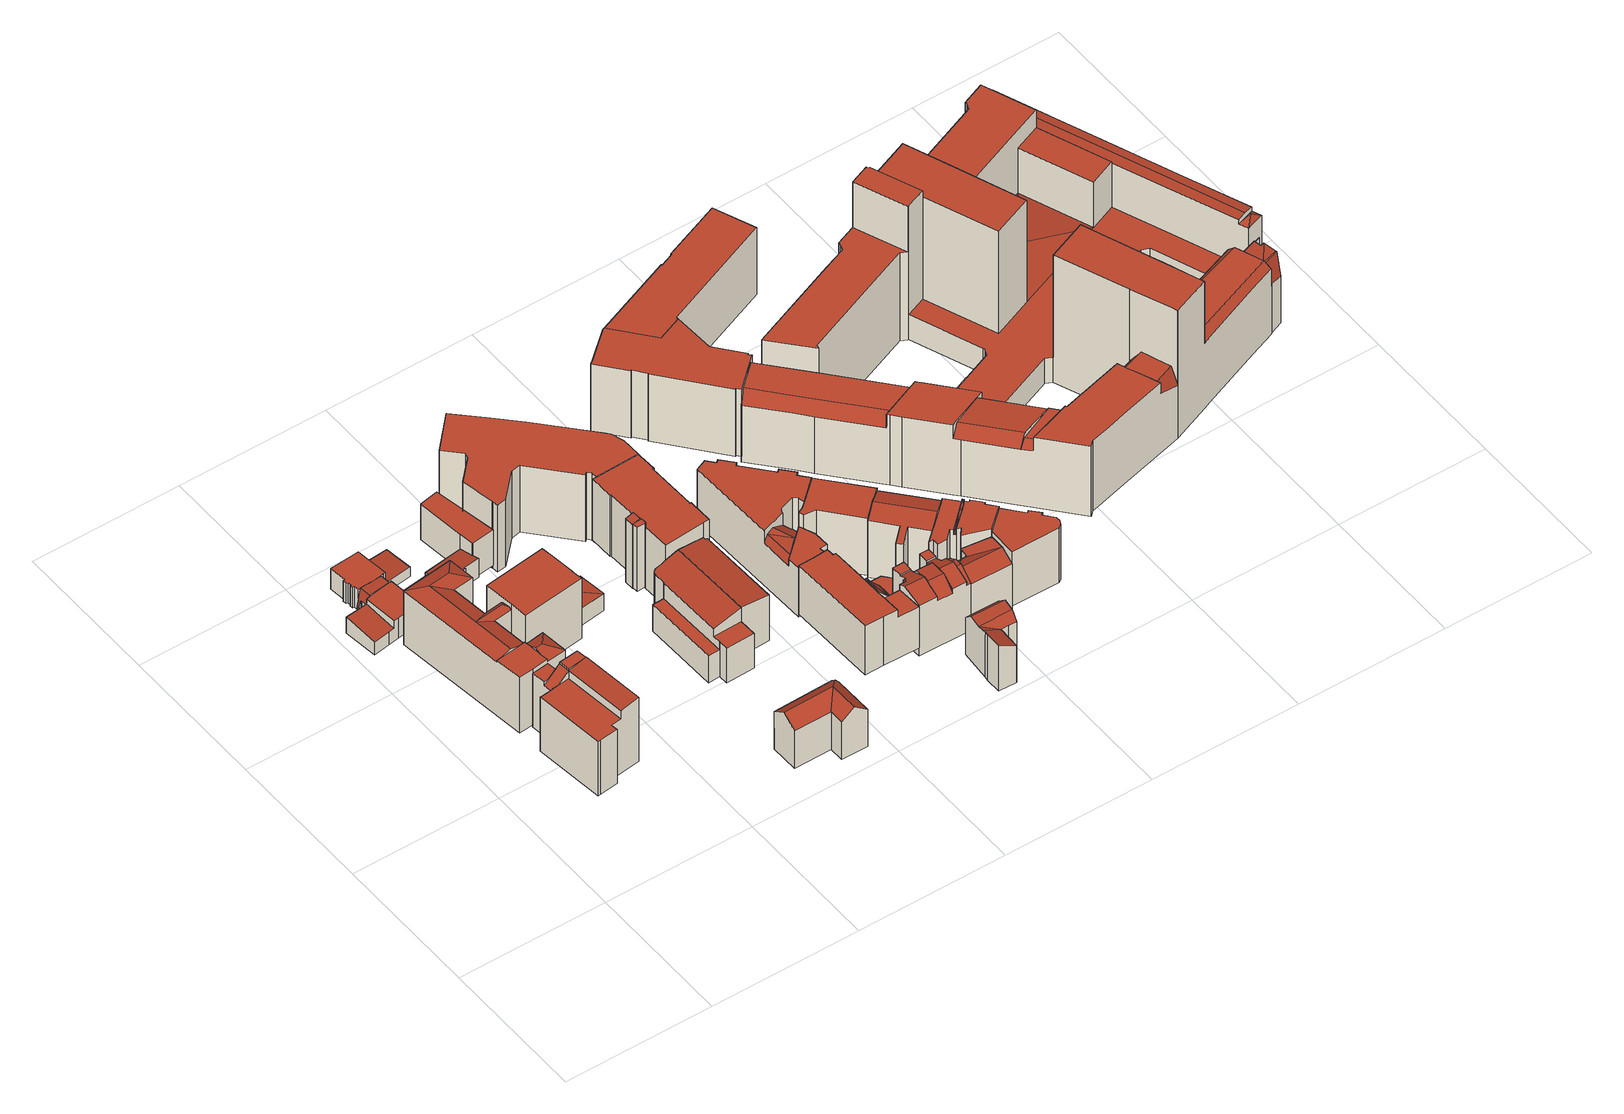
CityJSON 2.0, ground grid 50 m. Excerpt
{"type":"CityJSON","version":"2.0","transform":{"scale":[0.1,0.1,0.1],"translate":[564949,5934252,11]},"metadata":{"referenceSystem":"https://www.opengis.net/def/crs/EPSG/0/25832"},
"CityObjects":{
"building1":{"type":"Building","attributes":{"Gemeindeschluessel":"02000000","Geometrietyp2DReferenz":"3000","function":"31001_3020","roofType":"1000","measuredHeight":25.14,"storeysAboveGround":5},"geometry":[{"type":"MultiSurface","lod":"2","boundaries":[[[0,1,2,3,4]],[[5,6,7,8,9,10,1,11]],[[12,13,14,15,16]],[[17,18,19,13,20]],[[21,22,23,24]],[[25,26,27,28]],[[28,27,22,21]],[[29,4,3,30]],[[1,0,11]],[[1,10,2]],[[31,7,6]],[[5,32,6]],[[33,34,35,36]],[[13,12,20]],[[13,19,14]],[[33,36,25,28,21,24,37,29,30,38,39,40]],[[29,37,41,32,5,11,0,4]],[[42,17,20,12,16,8,7,31]],[[40,39,15,14,19,18]],[[33,40,18,17,42,34]],[[39,38,9,8,16,15]],[[38,30,3,2,10,9]],[[26,25,36,35]],[[41,37,24,23]],[[41,23,22,27,26,35,34,42,31,6,32]]],"semantics":{"surfaces":[{"type":"RoofSurface"},{"type":"WallSurface"},{"type":"GroundSurface"}],"values":[0,0,0,0,1,1,1,1,1,1,1,1,1,1,1,2,1,1,1,1,1,1,1,1,0]}}]},
"building2":{"type":"Building","attributes":{"name":"Stadtteilschule am Hafen","Gemeindeschluessel":"02000000","Geometrietyp2DReferenz":"3000","function":"31001_3020","roofType":"3100","measuredHeight":22.81,"storeysAboveGround":5},"geometry":[{"type":"MultiSurface","lod":"2","boundaries":[[[43,44,45,46,47,48,49,50,51]],[[52,53,54]],[[43,55,56,57,58,59]],[[60,61,56,55,51,62]],[[61,57,56]],[[63,64,65]],[[66,47,46]],[[45,44,67]],[[59,44,43]],[[51,50,62]],[[68,49,48,69]],[[66,46,70,71,72,73]],[[74,75,76,77,78]],[[67,44,79,80,81,82]],[[69,48,47,66,73,83]],[[68,69,83,84,85,77,76,86,87,80,79,88,89]],[[74,78,90,72,71]],[[68,89,60,62,50,49]],[[90,78,77,85,91]],[[85,84,92,53,52,91]],[[87,86,93,64,63,94]],[[89,88,58,57,61,60]],[[43,51,55]],[[81,80,87,94]],[[93,86,76,75]],[[88,79,44,59,58]],[[46,45,70]],[[92,84,83,73]],[[67,82,71,70,45]],[[71,82,81,94,63,65]],[[71,65,64,93,75,74]],[[72,90,91,52,54]],[[72,54,53,92,73]]],"semantics":{"surfaces":[{"type":"RoofSurface"},{"type":"WallSurface"},{"type":"GroundSurface"}],"values":[0,0,0,0,0,0,1,1,1,1,1,0,1,1,1,2,0,1,1,1,1,1,1,1,1,1,1,1,0,0,0,0,0]}}]},
"building3":{"type":"Building","attributes":{"Gemeindeschluessel":"02000000","Geometrietyp2DReferenz":"3000","function":"31001_2320","roofType":"1000","measuredHeight":8.21,"storeysAboveGround":2},"geometry":[{"type":"MultiSurface","lod":"2","boundaries":[[[95,96,97,98,99,100,101,102,103,104,105,106,107,108,109,110,111]],[[112,113,114,115,116,117,118,119,120,121,111,122,123,124]],[[120,125,126,127,95,121]],[[126,128,129,130,127]],[[131,132,133,134]],[[135,103,102,136]],[[136,102,101,137]],[[137,101,100,138]],[[139,99,98,140]],[[111,110,122]],[[141,109,108,142]],[[142,108,107,143]],[[143,107,106,144]],[[144,106,105,145]],[[145,105,104,146]],[[146,104,103,135]],[[147,124,123,148]],[[149,117,116,150]],[[150,116,115,151]],[[151,115,114,152]],[[152,114,113,153]],[[153,113,112,154]],[[154,112,124,147]],[[118,155,119]],[[156,157,158,159]],[[159,158,160,161]],[[162,163,164,165]],[[166,167,168,169]],[[170,129,128,171]],[[172,173,174,175]],[[176,177,178,179]],[[180,170,171,156,159,161,172,175,162,165,131,134,181,182,149,150,151,152,153,154,147,148,141,142,143,144,145,146,135,136,137,138,176,179]],[[169,168,183,182,181,184]],[[177,176,138,100,99,139]],[[140,98,97,180,179,178]],[[157,156,171,128,185]],[[163,162,175,174]],[[173,172,161,160]],[[185,128,126,125]],[[149,182,183,155,118,117]],[[125,120,119]],[[95,111,121]],[[141,148,123,122,110,109]],[[96,95,127,130]],[[170,180,97,96,130,129]],[[184,181,134,133]],[[131,165,164,167,166,132]],[[140,178,177,139]],[[125,119,155,183,168,167,164,163,174,173,160,158,157,185]],[[184,133,132,166,169]]],"semantics":{"surfaces":[{"type":"RoofSurface"},{"type":"WallSurface"},{"type":"GroundSurface"}],"values":[0,0,0,0,1,1,1,1,1,1,1,1,1,1,1,1,1,1,1,1,1,1,1,1,1,1,1,1,1,1,1,2,1,1,1,1,1,1,1,1,1,1,1,1,1,1,1,0,0,0]}}]},
"building4":{"type":"Building","attributes":{"Gemeindeschluessel":"02000000","Geometrietyp2DReferenz":"3000","function":"31001_2100","roofType":"2100","measuredHeight":7.56,"storeysAboveGround":1},"geometry":[{"type":"MultiSurface","lod":"2","boundaries":[[[186,157,187,188]],[[186,189,158,157]],[[189,190,191,158]],[[190,192,193,191]],[[192,194,195,193]],[[196,197,195,194]],[[196,198,199,197]],[[198,200,201,199]],[[200,202,203,201]],[[204,205,203,202]],[[204,206,207,205]],[[206,208,209,207]],[[208,210,211,209]],[[212,213,211,210]],[[212,214,215,213]],[[214,216,217,215]],[[216,218,219,217]],[[218,220,221,219]],[[222,221,220,223]],[[223,224,225,222]],[[226,225,224,227]],[[228,229,226,227]],[[187,229,228,188]],[[216,214,212,210,208,206,204,202,200,198,196,194,192,190,189,186,188,228,227,224,223,220,218]],[[157,158,191,193,195,197,199,201,203,205,207,209,211,213,215,217,219,221,222,225,226,229,187]]],"semantics":{"surfaces":[{"type":"WallSurface"},{"type":"GroundSurface"},{"type":"RoofSurface"}],"values":[0,0,0,0,0,0,0,0,0,0,0,0,0,0,0,0,0,0,0,0,0,0,0,1,2]}}]},
"building5":{"type":"Building","attributes":{"Gemeindeschluessel":"02000000","Geometrietyp2DReferenz":"3000","function":"31001_3020","roofType":"1000","measuredHeight":23.61,"storeysAboveGround":6},"geometry":[{"type":"MultiSurface","lod":"2","boundaries":[[[230,231,232,233]],[[234,235,231,230]],[[235,236,237,232,231]],[[238,239,240,241]],[[242,243,244,245]],[[246,237,236,247]],[[248,242,245,249,238,241,250,246,247]],[[251,244,243,252,253,254,255,240,239]],[[251,239,238,249]],[[246,250,255,254,233,232,237]],[[248,247,236,235,234,253,252]],[[244,251,249,245]],[[252,243,242,248]],[[254,253,234,230,233]],[[240,255,250,241]]],"semantics":{"surfaces":[{"type":"RoofSurface"},{"type":"WallSurface"},{"type":"GroundSurface"}],"values":[0,0,0,1,1,1,2,0,1,1,1,1,1,1,1]}}]},
"building6":{"type":"Building","attributes":{"Gemeindeschluessel":"02000000","Geometrietyp2DReferenz":"3000","function":"31001_1010","roofType":"3100","measuredHeight":18.24,"storeysAboveGround":4},"geometry":[{"type":"MultiSurface","lod":"2","boundaries":[[[256,257,258,259,260,261,262]],[[263,258,257,264,265]],[[266,267,256,262,268]],[[268,262,261,269]],[[264,257,256,267]],[[261,260,270,271,269]],[[259,258,263,272,273]],[[270,260,259,273]],[[266,268,269,271,274]],[[266,274,265,264,267]],[[272,263,265,274]],[[272,274,271,270,273]]],"semantics":{"surfaces":[{"type":"GroundSurface"},{"type":"WallSurface"},{"type":"RoofSurface"}],"values":[0,1,1,1,1,1,1,1,2,2,2,2]}}]},
"building7":{"type":"Building","attributes":{"Gemeindeschluessel":"02000000","Geometrietyp2DReferenz":"3000","function":"31001_2100","roofType":"1000","measuredHeight":13.91,"storeysAboveGround":3},"geometry":[{"type":"MultiSurface","lod":"2","boundaries":[[[275,276,277,278]],[[279,280,281,282]],[[282,281,283,284]],[[283,281,280,277,276,285,286]],[[279,282,284,287,288,275,278]],[[275,288,285,276]],[[287,284,283,286]],[[279,278,277,280]],[[288,287,286,285]]],"semantics":{"surfaces":[{"type":"WallSurface"},{"type":"RoofSurface"},{"type":"GroundSurface"}],"values":[0,0,0,1,2,0,0,0,0]}}]},
"building8":{"type":"Building","attributes":{"Gemeindeschluessel":"02000000","Geometrietyp2DReferenz":"3000","function":"31001_3210","roofType":"1000","measuredHeight":18.89,"storeysAboveGround":3},"geometry":[{"type":"MultiSurface","lod":"2","boundaries":[[[289,290,291,292,293,294]],[[295,296,297,298]],[[299,289,294,300]],[[301,299,300,302]],[[303,304,305,306,307,308]],[[309,310,311,312,313,314]],[[315,301,302,316,317]],[[295,298,318,314,313,319,320]],[[307,321,292,291,322,312,311,323,324,325,326,308]],[[327,326,325,328]],[[328,325,324,329]],[[329,324,323,330]],[[330,323,311,310]],[[303,308,326,327]],[[293,292,321,331]],[[309,314,318,332]],[[332,318,298,297]],[[322,319,313,312]],[[296,295,320,291,290]],[[291,320,319,322]],[[300,294,293,331,302]],[[289,299,301,315,304,303,327,328,329,330,310,309,332,297,296,290]],[[317,316,306,305]],[[317,305,304,315]],[[307,306,316,302,331,321]]],"semantics":{"surfaces":[{"type":"WallSurface"},{"type":"RoofSurface"},{"type":"GroundSurface"}],"values":[0,0,0,0,0,0,0,1,1,0,0,0,0,0,0,0,0,0,0,0,1,2,1,0,0]}}]},
"building9":{"type":"Building","attributes":{"Gemeindeschluessel":"02000000","Geometrietyp2DReferenz":"3000","function":"31001_2460","roofType":"1000","measuredHeight":24.93,"storeysAboveGround":1},"geometry":[{"type":"MultiSurface","lod":"2","boundaries":[[[333,334,335,336,337]],[[338,339,340,341,342]],[[342,341,334,333]],[[341,340,335,334]],[[340,339,336,335]],[[339,338,337,336]],[[338,342,333,337]]],"semantics":{"surfaces":[{"type":"GroundSurface"},{"type":"RoofSurface"},{"type":"WallSurface"}],"values":[0,1,2,2,2,2,2]}}]},
"building10":{"type":"Building","attributes":{"Gemeindeschluessel":"02000000","Geometrietyp2DReferenz":"3000","function":"31001_2010","roofType":"1000","measuredHeight":26.06,"storeysAboveGround":5},"geometry":[{"type":"MultiSurface","lod":"2","boundaries":[[[343,344,345,346,347,348,349,350,351,352,353,354,355,356,357,358,359,360,361,362,363,364]],[[365,366,367,368,369,370,371,372,373,374,375,376,377,378,379,380,381,382,383,384,385,386]],[[386,385,344,343]],[[385,384,345,344]],[[384,383,346,345]],[[383,382,347,346]],[[382,381,348,347]],[[381,380,349,348]],[[380,379,350,349]],[[379,378,351,350]],[[378,377,352,351]],[[377,376,353,352]],[[376,375,354,353]],[[375,374,355,354]],[[374,373,356,355]],[[373,372,357,356]],[[372,371,358,357]],[[371,370,359,358]],[[370,369,360,359]],[[369,368,361,360]],[[368,367,362,361]],[[367,366,363,362]],[[366,365,364,363]],[[365,386,343,364]]],"semantics":{"surfaces":[{"type":"GroundSurface"},{"type":"RoofSurface"},{"type":"WallSurface"}],"values":[0,1,2,2,2,2,2,2,2,2,2,2,2,2,2,2,2,2,2,2,2,2,2,2]}}]},
"building11":{"type":"Building","attributes":{"Gemeindeschluessel":"02000000","Geometrietyp2DReferenz":"3000","function":"31001_2010","roofType":"1000","measuredHeight":25.6,"storeysAboveGround":6},"geometry":[{"type":"MultiSurface","lod":"2","boundaries":[[[387,388,389,390]],[[391,389,388,392]],[[393,387,390,394]],[[395,396,397,398]],[[398,397,399,400]],[[400,399,401,402]],[[402,401,403,404]],[[405,406,407,408]],[[409,410,411,412]],[[413,414,415,416]],[[416,415,417,418]],[[419,420,421,422]],[[422,421,410,409]],[[419,422,409,412,423,393,394,424,405,408,425,395,398,400,402,404,413,416,418]],[[407,406,426,391,392,427,411,410,421,420,417,415,414,403,401,399,397,396,428]],[[403,414,413,404]],[[407,428,425,408]],[[417,420,419,418]],[[411,427,423,412]],[[426,406,405,424]],[[428,396,395,425]],[[393,423,427,392,388,387]],[[424,394,390,389,391,426]]],"semantics":{"surfaces":[{"type":"RoofSurface"},{"type":"WallSurface"},{"type":"GroundSurface"}],"values":[0,1,1,1,1,1,1,1,1,1,1,1,1,2,0,1,1,1,1,1,1,1,1]}}]},
"building12":{"type":"Building","attributes":{"Gemeindeschluessel":"02000000","Geometrietyp2DReferenz":"3000","function":"31001_1010","roofType":"1000","measuredHeight":19.4,"storeysAboveGround":5},"geometry":[{"type":"MultiSurface","lod":"2","boundaries":[[[429,430,431,432]],[[430,433,434,431]],[[435,436,437,433,430]],[[435,438,439,436]],[[440,441,442,443]],[[443,442,444,445]],[[445,444,446,447]],[[447,446,448,449]],[[449,448,450,451]],[[451,450,452,453]],[[454,455,456,457]],[[458,459,460,461]],[[430,429,455,454]],[[455,429,432,462]],[[458,461,440,443,445,447,449,451,453,463,464,465,466,467]],[[460,459,456,455,462,452,450,448,446,444,442,441]],[[460,441,440,461]],[[464,463,462,432,431,434]],[[457,456,459,458,467,468]],[[467,466,439,438,469,468]],[[466,465,437,436,439]],[[469,438,435,430]],[[465,464,434,433,437]],[[452,462,463,453]],[[469,430,454,457,468]]],"semantics":{"surfaces":[{"type":"RoofSurface"},{"type":"WallSurface"},{"type":"GroundSurface"}],"values":[0,0,0,0,1,1,1,1,1,1,1,1,1,1,2,0,1,1,1,1,1,1,1,1,0]}}]},
"building13":{"type":"Building","attributes":{"Gemeindeschluessel":"02000000","Geometrietyp2DReferenz":"3000","function":"31001_1120","roofType":"1000","measuredHeight":21.41,"storeysAboveGround":4},"geometry":[{"type":"MultiSurface","lod":"2","boundaries":[[[470,471,472,473]],[[474,475,472]],[[476,477,478]],[[479,480,481,482]],[[482,481,483,484]],[[484,483,485,486]],[[486,485,487,488]],[[488,487,489,490]],[[491,492,493,494]],[[494,493,495,496]],[[496,495,497,498]],[[498,497,499,500]],[[501,502,503,504]],[[504,503,505,506]],[[506,505,507,508]],[[508,507,509,510]],[[511,512,513,514]],[[515,516,517,518,513,512,519,509,507,505,503,502,489,487,485,483,481,480]],[[520,521,522,523,478,477,524]],[[500,499,525,470,473,515,480,479]],[[526,511,514,527,528,529,530,522,521,531,491,494,496,498,500,479,482,484,486,488,490,501,504,506,508,510]],[[516,515,473,472,475,532]],[[531,521,520,533,534,535]],[[511,526,519,512]],[[526,510,509,519]],[[523,522,530,536]],[[536,530,529,537]],[[538,474,539]],[[492,491,531,535]],[[534,533,540,541]],[[541,540,524,477,476,538]],[[539,471,470,525]],[[529,528,517,516,532,537]],[[528,527,518,517]],[[527,514,513,518]],[[501,490,489,502]],[[540,533,520,524]],[[536,537,532,475,474,538,476,478,523]],[[471,539,474,472]],[[539,525,499,497,495,493,492,535,534,541,538]]],"semantics":{"surfaces":[{"type":"RoofSurface"},{"type":"WallSurface"},{"type":"GroundSurface"}],"values":[0,0,0,1,1,1,1,1,1,1,1,1,1,1,1,1,1,0,1,1,2,1,1,1,1,1,1,1,1,1,1,1,1,1,1,1,0,0,0,0]}}]},
"building14":{"type":"Building","attributes":{"Gemeindeschluessel":"02000000","Geometrietyp2DReferenz":"3000","function":"31001_1010","roofType":"3100","measuredHeight":17.73,"storeysAboveGround":4},"geometry":[{"type":"MultiSurface","lod":"2","boundaries":[[[542,543,544]],[[545,546,547,548]],[[548,547,549,550]],[[551,552,553,554]],[[550,549,544,543,555,556,557]],[[551,554,558,559,545,548,550,557,560]],[[561,559,558,562,542]],[[551,560,563,564,565,552]],[[563,560,557,556]],[[562,558,554,553]],[[546,545,559,561]],[[564,563,556,555]],[[565,564,555,543]],[[565,543,542,562,553,552]],[[546,561,542,544,549,547]]],"semantics":{"surfaces":[{"type":"RoofSurface"},{"type":"WallSurface"},{"type":"GroundSurface"}],"values":[0,1,1,1,1,2,1,1,1,1,1,0,0,0,0]}}]},
"building15":{"type":"Building","attributes":{"Gemeindeschluessel":"02000000","Geometrietyp2DReferenz":"3000","function":"31001_1120","roofType":"3100","measuredHeight":22.54,"storeysAboveGround":5},"geometry":[{"type":"MultiSurface","lod":"2","boundaries":[[[566,567,568,569]],[[570,571,572,573,574,575]],[[576,577,578,579,580,573,572,581]],[[577,582,583,584,585,578]],[[586,587,588,581,571,589,590,591]],[[592,593,594,595,596,597,598,582,576,588,587]],[[599,600,601,602]],[[603,604,605,591,606]],[[586,605,604,607,608]],[[607,609,610,611,608]],[[612,613,614,615]],[[615,614,616,617]],[[584,618,585]],[[574,619,575]],[[620,568,567,621]],[[622,566,569,623]],[[570,589,571]],[[591,590,606]],[[582,598,583]],[[624,594,593,625]],[[595,601,600,596]],[[626,610,609,627]],[[628,603,606,590,589,570,575,619,629,630]],[[628,630,631,612,615,617,620,621,632,633,634,635,624,625,626,627]],[[633,632,636,618,584,583,598,597]],[[586,608,611,592,587]],[[628,627,609,607,604,603]],[[586,591,605]],[[635,634,599,602]],[[626,625,593,592,611,610]],[[624,635,602,601,595,594]],[[634,633,597,596,600,599]],[[576,581,588]],[[576,582,577]],[[579,578,585]],[[571,581,572]],[[574,573,580]],[[580,579,637]],[[632,621,567,566,622,636]],[[620,617,616,623,569,568]],[[631,630,629,638,639]],[[613,612,631,639]],[[638,629,619,574,580,637]],[[638,637,579,585,618,636,622,623,616,614,613,639]]],"semantics":{"surfaces":[{"type":"RoofSurface"},{"type":"WallSurface"},{"type":"GroundSurface"}],"values":[0,0,0,0,0,0,0,0,0,0,1,1,1,1,1,1,1,1,1,1,1,1,1,2,1,1,1,1,1,1,1,1,1,1,1,1,1,1,1,1,1,1,0,0]}}]},
"building16":{"type":"Building","attributes":{"Gemeindeschluessel":"02000000","Geometrietyp2DReferenz":"3000","function":"31001_1010","roofType":"1000","measuredHeight":6.67,"storeysAboveGround":1},"geometry":[{"type":"MultiSurface","lod":"2","boundaries":[[[640,641,642,643]],[[643,642,644,645]],[[645,644,646,647]],[[647,646,648,649]],[[649,648,650,651]],[[652,653,654,655]],[[656,657,658,659]],[[660,661,657,656]],[[651,650,653,652]],[[655,654,661,660]],[[641,640,659,658]],[[659,640,643,645,647,649,651,652,655,660,656]],[[641,658,657,661,654,653,650,648,646,644,642]]],"semantics":{"surfaces":[{"type":"WallSurface"},{"type":"GroundSurface"},{"type":"RoofSurface"}],"values":[0,0,0,0,0,0,0,0,0,0,0,1,2]}}]},
"building17":{"type":"Building","attributes":{"Gemeindeschluessel":"02000000","Geometrietyp2DReferenz":"3000","function":"31001_1120","roofType":"1000","measuredHeight":22.33,"storeysAboveGround":4},"geometry":[{"type":"MultiSurface","lod":"2","boundaries":[[[662,663,664,665]],[[665,664,666,667]],[[667,666,668,669]],[[669,668,670,671]],[[672,673,674,675]],[[675,674,663,662]],[[676,677,673,672]],[[671,670,677,676]],[[671,676,672,675,662,665,667,669]],[[677,670,668,666,664,663,674,673]]],"semantics":{"surfaces":[{"type":"WallSurface"},{"type":"GroundSurface"},{"type":"RoofSurface"}],"values":[0,0,0,0,0,0,0,0,1,2]}}]},
"building18":{"type":"Building","attributes":{"Gemeindeschluessel":"02000000","Geometrietyp2DReferenz":"3000","function":"31001_1120","roofType":"3100","measuredHeight":23.81,"storeysAboveGround":4},"geometry":[{"type":"MultiSurface","lod":"2","boundaries":[[[678,679,680,681]],[[682,683,684,685]],[[678,681,682,685,686,687,688,689]],[[690,684,683,680,679,691,692,693]],[[680,683,682,681]],[[678,689,694,691,679]],[[684,690,686,685]],[[694,689,688,695]],[[690,693,687,686]],[[688,687,693,692,695]],[[694,695,692,691]]],"semantics":{"surfaces":[{"type":"WallSurface"},{"type":"GroundSurface"},{"type":"RoofSurface"}],"values":[0,0,1,2,0,0,0,0,0,0,2]}}]},
"building19":{"type":"Building","attributes":{"Gemeindeschluessel":"02000000","Geometrietyp2DReferenz":"3000","function":"31001_1120","roofType":"3100","measuredHeight":20.56,"storeysAboveGround":4},"geometry":[{"type":"MultiSurface","lod":"2","boundaries":[[[696,697,698,699]],[[700,628,627,701,696,699]],[[702,703,704,700,699,698]],[[705,706,701,627,707]],[[697,696,701,706]],[[708,628,700,704]],[[627,628,708,709,707]],[[697,706,705,702,698]],[[703,702,705,707,709]],[[703,709,708,704]]],"semantics":{"surfaces":[{"type":"WallSurface"},{"type":"GroundSurface"},{"type":"RoofSurface"}],"values":[0,1,0,0,0,0,0,2,2,2]}}]},
"building20":{"type":"Building","attributes":{"Gemeindeschluessel":"02000000","Geometrietyp2DReferenz":"3000","function":"31001_1120","roofType":"1000","measuredHeight":24.14,"storeysAboveGround":4},"geometry":[{"type":"MultiSurface","lod":"2","boundaries":[[[710,711,712,713,714,715,716,717,718]],[[719,716,720]],[[721,722,723,724,725,726,727,728,729,730,731,732]],[[733,728,716,719]],[[728,734,735,716]],[[736,734,728]],[[716,715,720]],[[737,714,713,738]],[[738,713,712,739]],[[739,712,711,740]],[[740,711,710,741]],[[742,732,731,743]],[[743,731,730,744]],[[733,729,728]],[[745,726,725,746]],[[746,725,724,747]],[[747,724,723,748]],[[748,723,722,749]],[[749,722,721,750]],[[750,721,732,742]],[[716,735,717]],[[727,736,728]],[[737,738,739,740,741,751,745,746,747,748,749,750,742,743,744]],[[737,744,730,729,733,719,720,715,714]],[[745,751,718,717,735,734,736,727,726]],[[751,741,710,718]]],"semantics":{"surfaces":[{"type":"RoofSurface"},{"type":"WallSurface"},{"type":"GroundSurface"}],"values":[0,0,0,0,0,0,1,1,1,1,1,1,1,1,1,1,1,1,1,1,1,1,2,1,1,1]}}]},
"building21":{"type":"Building","attributes":{"Gemeindeschluessel":"02000000","Geometrietyp2DReferenz":"3000","function":"31001_1120","roofType":"1000","measuredHeight":21.17,"storeysAboveGround":4},"geometry":[{"type":"MultiSurface","lod":"2","boundaries":[[[752,753,754,755,756,757,758,759,760,761,762]],[[763,764,765,766,767,768,769,770,771,772,773]],[[763,762,761,764]],[[764,761,760,765]],[[765,760,759,766]],[[766,759,758,767]],[[767,758,757,768]],[[768,757,756,769]],[[769,756,755,770]],[[770,755,754,771]],[[771,754,753,772]],[[772,753,752,773]],[[773,752,762,763]]],"semantics":{"surfaces":[{"type":"RoofSurface"},{"type":"GroundSurface"},{"type":"WallSurface"}],"values":[0,1,2,2,2,2,2,2,2,2,2,2,2]}}]},
"building22":{"type":"Building","attributes":{"Gemeindeschluessel":"02000000","Geometrietyp2DReferenz":"3000","function":"31001_3010","roofType":"1000","measuredHeight":26.12,"storeysAboveGround":7},"geometry":[{"type":"MultiSurface","lod":"2","boundaries":[[[774,775,776,777]],[[778,779,780,781]],[[782,783,784,785]],[[785,784,786,787]],[[787,786,788,789]],[[789,788,790,791]],[[777,776,792,793]],[[794,795,796,797]],[[797,796,798,799]],[[799,798,800,801]],[[801,800,802,803]],[[803,802,804,805]],[[806,807,808,809]],[[809,808,810,811]],[[812,813,814,815]],[[815,814,816,817]],[[775,774,795,794,817,816]],[[818,819,806,809,811,782,785,787,789,791,778,781,812,815,817,794,797,799,801,803,805]],[[780,779,790,788,786,784,783,810,808,807,820,792,776,775,816,814,813]],[[792,820,819,818,821,793]],[[821,818,805,804]],[[810,783,782,811]],[[820,807,806,819]],[[780,813,812,781]],[[790,779,778,791]],[[821,804,802,800,798,796,795,774,777,793]]],"semantics":{"surfaces":[{"type":"WallSurface"},{"type":"GroundSurface"},{"type":"RoofSurface"}],"values":[0,0,0,0,0,0,0,0,0,0,0,0,0,0,0,0,0,1,2,0,0,0,0,0,0,2]}}]},
"building23":{"type":"Building","attributes":{"name":"Bezirksamt Hamburg-Mitte","Gemeindeschluessel":"02000000","Geometrietyp2DReferenz":"3000","function":"31001_3010","roofType":"1000","measuredHeight":52.16,"storeysAboveGround":14},"geometry":[{"type":"MultiSurface","lod":"2","boundaries":[[[822,823,824,825,826,827,828,829,830,831,832,833]],[[834,835,836,837,838,839,840]],[[841,842,843,844,845,846,847,848,849,850,851,852,853,854]],[[855,856,857,858,859,860,861]],[[859,862,845,860]],[[862,863,864,865,866,845]],[[867,868,869,856]],[[868,870,871,863,872,873,869]],[[874,875,876,877,878,879,880,881]],[[870,882,883,871]],[[884,885,886]],[[887,884,886]],[[888,889,890,891,892]],[[893,894,889,888]],[[895,884,887]],[[896,897,894,893]],[[895,885,884]],[[898,899,900,901,902,903]],[[904,905,906,907,908,909,899,898]],[[910,911,912,913]],[[914,901,915,916,917,918,919,920,921,922]],[[923,924,925]],[[908,926,927,928,929,930,931]],[[932,933,934,935,936]],[[937,932,936]],[[938,932,937]],[[938,933,932]],[[939,940,941,942,943,944,945,946,947]],[[948,949,950,951,952,953]],[[954,830,829,955]],[[955,829,828,956]],[[942,822,833,943]],[[939,840,839,940]],[[957,849,848,958]],[[959,842,841,960]],[[961,962,963,964]],[[965,880,879,966]],[[967,878,877,968]],[[969,968,877,876,970]],[[826,874,881,827]],[[892,971,888]],[[887,972,973,974]],[[974,973,968,969]],[[975,976,977,978]],[[979,980,981,982]],[[908,907,926]],[[983,984,911,910,895]],[[895,910,913,885]],[[985,986,987,988]],[[989,920,919,953]],[[953,919,918,948]],[[990,991,992,993]],[[994,929,928,995]],[[995,928,927,996]],[[952,938,937,919,953]],[[997,998,999,1000]],[[947,1001,840,939]],[[1002,946,945,1003]],[[1003,945,944,1004]],[[1005,1006,1007,1008]],[[1008,1007,1009,1010]],[[1010,1009,1011,1012]],[[1012,1011,1013,1014]],[[1015,1016,1017,1018]],[[1019,1020,1021,1022]],[[1023,1024,1025,1026]],[[1027,1028,1029,1030]],[[1031,951,950,1032]],[[1032,950,949,1033]],[[1034,984,1035,1036,1037,1038,1039,1040,1041,1042]],[[1040,1039,1038,1037,1043,1044,1045,1046,1047,1048,987,986,1041]],[[846,866,865,883,882,1049,1050,1051,1052,1053,1054,1055,847]],[[1056,1057,1058,976,975,1059,1060,1061,1022,1021,1030,1029]],[[1045,1044,1043,934,933,938,952,951,1031,1062,1063,1064,1065,1066,1067,1046]],[[924,923,1068,930,929,994,1069,1070,1071,1072,993,992]],[[1073,1074,1075,1076,1077,1078,996,927,926,907,906,905,904,1079,1080,1081]],[[961,1082,1083,1084,1085,1086,1073,1081,1087,897,896,1088,1089,1090,1091,962]],[[869,873,872,863,862,859,858,857,856]],[[1033,1092,1093,1094,1095,1096,990,993,1072,1071,1070,1069,994,995,996,1078,1077,1076,1075,1074,1073,1086,1085,1084,1083,1082,961,964,1097,1098,1099,1100,959,960,1101,1102,1103,1104,997,1000,1105,1106,1002,1003,1004,1107,1108,1109,954,955,956,1110,965,966,1111,1112,1113,1114,1115,1116,979,982,1117,1118,985,988,1119,1120,1067,1066,1065,1064,1063,1062,1031,1032],[1121,1015,1018,1122,1019,1022,1061,1060,1059,975,978,1123,1124,1125,1126],[1127,1128,1023,1026,1129,1130,1131,1055,1054,1053,1052,1051,1132,1133,1134,1135,1136],[1014,1137,1138,1139,1140,1141,1142,1143,1144,1145,1146,1147,1148,1149,1150,1151,1152,1005,1008,1010,1012]],[[1104,1103,1102,1153,1154,1155,998,997]],[[944,943,833,832,831,830,954,1109,1108,1107,1004]],[[838,837,836,1148,1147,1146,1145,1144,941,940,839]],[[854,853,852,851,835,834,1156,1157]],[[850,849,957,1158,1006,1005,1152,1151,1150]],[[861,860,845,866,846,845,844,843]],[[1098,1097,964,963,1159,867,856,855,1099]],[[1159,1160,1161,1049,882,870,868,867]],[[1050,1162,971,892,891,1134,1133,1132,1051]],[[1163,1164,1165,1166,1167,1115,1114,1113,1112]],[[1168,1169,1170,1079,904,898,903,1058,1057,1056]],[[889,894,897,1087,1171,1172,1173,890]],[[1128,1127,1136,1174,1175,1028,1027,1024,1023]],[[981,1176,1042,1041,986,985,1118,1117,982]],[[1048,1047,1046,1067,1120,1119,988,987]],[[1177,1178,953,919,937,936,1036,1035,984,983]],[[999,1179,1001,947,946,1002,1106,1105,1000]],[[1130,1129,1026,1025,1180,1181]],[[1019,1122,1018,1017,1182,1020]],[[1121,1126,1183,1184,1016,1015]],[[931,909,908]],[[1185,991,990,1096,1095,1186]],[[900,915,901]],[[1186,1095,1094,1093,917,916]],[[1093,1092,1033,949,948,918,917]],[[921,920,989,1183,1126,1125,1124]],[[936,935,934,1043,1037,1036]],[[1187,912,911,984,1034,1042,1176]],[[899,909,925,900]],[[901,914,922,1188,902]],[[977,1188,922,921,1124,1123,978]],[[891,890,1173,1174,1136,1135,1134]],[[886,885,913,912,1187,1189,1190]],[[1167,1191,980,979,1116,1115]],[[1192,1088,896,893,888]],[[1193,972,887,886,1190,1165,1164]],[[1137,1014,1013,970,876,875,1138]],[[878,967,1163,1112,1111,966,879]],[[871,883,865,864,863]],[[1100,1099,855,861,843,842,959]],[[1055,1131,1130,1181,958,848,847]],[[850,1150,1149,1148,836,835,851]],[[942,941,1144,1143,1142,823,822]],[[1142,1141,1140,825,824,823]],[[1139,1138,875,874,826,825,1140]],[[828,827,881,880,965,1110,956]],[[1101,960,841,854,1157,1153,1102]],[[958,1181,1180,1025,1024,1027,1030,1021,1020,1182,1017,1016,1184,1183,989,953,1178,1177,983,895,887,974,969,970,1013,1011,1009,1007,1006,1158,957]],[[909,931,930,1068,923,925]],[[900,925,924,992,991,1185,1186,916,915]],[[1058,903,902,1188,977,976,1058,1057]],[[1175,1174,1173,1172,1171,1087,1081,1080,1079,1170,1169,1168,1056,1029,1028]],[[1190,1189,1187,1176,981,980,1191,1167,1166,1165]],[[968,973,972,1193,1164,1163,967]],[[963,962,1091,1090,1089,1088,1192,888,971,1162,1050,1049,1161,1160,1159]],[[1194,1156,834,840,1001,1179]],[[1155,1154,1153,1157,1156,1194,1179,999,998]]],"semantics":{"surfaces":[{"type":"RoofSurface"},{"type":"WallSurface"},{"type":"GroundSurface"}],"values":[0,0,0,0,0,0,0,0,0,0,0,0,0,0,0,0,0,0,0,0,0,0,0,0,0,0,0,0,0,1,1,1,1,1,1,1,1,1,1,1,1,1,1,1,1,1,1,1,1,1,1,1,1,1,1,1,1,1,1,1,1,1,1,1,1,1,1,1,1,0,0,1,1,1,1,1,1,1,2,1,1,1,1,1,1,1,1,1,1,1,1,1,1,1,1,1,1,1,1,1,1,1,1,1,1,1,1,1,1,1,1,1,1,1,1,1,1,1,1,1,1,1,1,1,1,1,0,0,0,0,0,0,0,0,0,0]}}]}
},
"vertices":[
[216,584,262],[232,586,262],[273,591,262],[267,637,262],[210,630,262],[220,548,249],[239,550,264],[278,554,294],[274,590,294],[273,590,293],[273,591,293],[216,584,249],[278,554,301],[321,559,301],[343,562,301],[339,597,301],[274,590,301],[303,341,296],[368,349,304],[343,562,304],[278,554,296],[172,542,52],[172,542,264],[179,542,264],[179,542,52],[207,308,52],[207,308,264],[199,307,264],[199,307,52],[210,630,52],[267,637,52],[278,554,264],[220,548,264],[267,337,52],[267,337,264],[270,315,264],[270,315,52],[220,547,52],[273,590,52],[339,597,52],[368,349,52],[220,547,264],[303,341,264],
[258,707,278],[255,728,278],[234,726,278],[171,718,278],[151,716,278],[162,625,278],[210,630,278],[266,637,278],[263,659,278],[289,1021,272],[279,1111,272],[239,1061,288],[260,683,289],[283,685,289],[323,736,268],[323,737,268],[255,728,268],[333,645,268],[333,646,268],[266,637,268],[301,864,277],[298,890,277],[287,875,288],[151,716,271],[255,728,271],[210,630,61],[162,625,61],[203,722,288],[186,863,288],[164,1052,288],[106,1092,271],[235,889,271],[235,889,272],[235,889,61],[220,1012,61],[220,1012,272],[255,728,61],[240,849,61],[240,849,272],[240,849,271],[106,1092,61],[278,1112,61],[289,1020,61],[297,897,61],[302,857,61],[323,737,61],[333,645,61],[221,1012,271],[289,1020,271],[278,1112,271],[297,897,272],[302,857,272],
[135,1280,138],[175,1283,138],[175,1286,138],[185,1287,138],[172,1395,138],[133,1392,138],[72,1387,138],[78,1330,138],[71,1327,138],[73,1317,138],[78,1314,138],[80,1302,138],[77,1302,138],[78,1292,138],[83,1292,138],[85,1276,138],[91,1276,138],[81,1265,77],[86,1266,104],[87,1260,104],[89,1241,104],[89,1237,104],[85,1237,77],[85,1235,77],[96,1237,137],[96,1237,140],[92,1276,140],[85,1276,103],[85,1274,103],[80,1274,76],[152,1246,137],[172,1249,136],[168,1283,136],[179,1250,104],[176,1275,104],[175,1283,104],[73,1117,58],[73,1117,107],[19,1108,107],[19,1108,58],[71,1327,58],[78,1330,58],[72,1387,58],[133,1392,58],[172,1395,80],[185,1287,94],[83,1292,58],[78,1292,58],[77,1302,58],[80,1302,58],[78,1314,58],[73,1317,58],[80,1274,58],[85,1274,58],[85,1237,58],[89,1237,58],[89,1241,58],[87,1260,58],[86,1266,58],[81,1265,58],[85,1235,137],[191,1144,58],[191,1144,137],[201,1145,137],[201,1145,58],[200,1151,137],[200,1151,58],[161,1130,58],[161,1130,137],[111,1123,137],[111,1123,58],[94,1120,107],[94,1120,137],[82,1232,137],[82,1232,120],[176,1275,58],[179,1250,58],[239,1155,58],[239,1155,137],[240,1142,137],[240,1142,58],[274,1403,58],[274,1403,80],[278,1298,94],[278,1298,58],[175,1286,58],[6,1224,58],[85,1233,58],[85,1233,137],[6,1224,120],[179,1250,137],
[191,1144,62],[184,1211,123],[184,1211,62],[201,1145,62],[200,1151,62],[200,1151,136],[239,1155,62],[239,1155,136],[249,1156,62],[249,1156,136],[249,1152,62],[249,1152,137],[260,1153,62],[260,1153,137],[260,1158,62],[260,1158,136],[303,1164,62],[303,1164,136],[304,1159,62],[304,1159,137],[316,1161,62],[316,1161,137],[316,1166,62],[316,1166,136],[360,1171,62],[360,1171,136],[360,1166,62],[360,1166,137],[373,1168,62],[373,1168,138],[372,1173,62],[372,1173,136],[426,1180,62],[426,1180,137],[423,1204,62],[423,1204,131],[422,1204,131],[422,1204,62],[416,1253,62],[416,1253,121],[284,1235,121],[284,1235,62],[286,1224,62],[286,1224,123],
[508,909,129],[576,918,129],[616,969,125],[502,958,125],[514,860,125],[629,876,125],[632,877,125],[619,970,125],[290,956,58],[290,956,294],[498,982,294],[498,982,58],[518,824,58],[518,824,294],[309,798,294],[309,798,58],[619,970,58],[632,877,58],[513,860,58],[302,857,58],[501,958,58],[302,857,294],[513,860,294],[514,860,294],[502,958,294],[501,958,294],
[827,29,49],[827,78,49],[702,77,49],[701,172,49],[901,176,49],[914,161,49],[915,28,49],[702,77,196],[827,78,195],[826,78,194],[871,28,231],[827,29,195],[915,28,195],[914,161,195],[901,176,195],[907,169,200],[701,124,231],[701,172,195],[870,127,231],
[499,1218,38],[499,1218,177],[500,1214,177],[500,1214,38],[423,1204,38],[423,1204,177],[422,1204,177],[422,1204,38],[416,1253,177],[416,1253,38],[461,1425,177],[398,1413,177],[398,1413,38],[461,1425,38],
[841,458,51],[839,517,51],[839,517,239],[839,516,239],[839,516,186],[841,458,186],[937,520,228],[937,520,51],[929,799,51],[929,799,228],[745,454,51],[745,454,186],[744,486,51],[744,486,186],[737,739,51],[698,738,51],[698,738,155],[736,739,155],[736,739,216],[737,739,217],[921,808,51],[786,798,51],[786,798,229],[831,802,239],[831,802,240],[921,808,229],[705,485,51],[744,486,155],[705,485,155],[921,799,229],[833,743,240],[839,517,240],[743,513,216],[833,743,239],[768,795,225],[748,794,220],[739,788,218],[736,778,217],[736,778,51],[739,788,51],[748,794,51],[768,795,51],[743,513,186],[921,799,51],
[754,909,49],[785,910,49],[786,891,49],[783,890,49],[755,890,49],[755,890,299],[783,890,299],[786,891,299],[785,910,299],[754,909,299],
[549,1412,25],[497,1463,25],[597,1569,25],[677,1492,25],[756,1413,25],[832,1332,25],[907,1249,25],[918,1237,25],[932,1195,25],[934,1130,25],[787,1126,25],[786,1145,25],[776,1156,25],[769,1149,25],[643,1286,25],[611,1279,25],[533,1201,25],[503,1196,25],[500,1214,25],[499,1218,25],[479,1327,25],[545,1395,25],[545,1395,286],[479,1327,286],[499,1218,286],[500,1214,286],[503,1196,286],[533,1201,286],[611,1279,286],[643,1286,286],[769,1149,286],[776,1156,286],[786,1145,286],[787,1126,286],[934,1130,286],[932,1195,286],[918,1237,286],[907,1249,286],[832,1332,286],[756,1413,286],[677,1492,286],[597,1569,286],[497,1463,286],[549,1412,286],
[754,909,295],[781,910,302],[780,941,302],[753,940,295],[780,941,285],[781,910,285],[754,909,46],[753,940,46],[934,1130,46],[934,1130,285],[934,1121,285],[934,1121,46],[935,1102,285],[935,1102,46],[936,1059,285],[936,1059,46],[932,1059,285],[932,1059,46],[781,1046,46],[781,1046,285],[777,1046,285],[777,1046,46],[783,890,46],[783,890,285],[786,891,285],[786,891,46],[937,892,46],[937,892,285],[941,892,285],[941,892,46],[943,809,285],[943,809,46],[921,808,46],[921,808,285],[786,798,285],[786,798,46],[785,910,46],[784,941,46],[775,1126,46],[784,941,285],[785,910,285],[775,1126,285],
[1187,349,232],[1218,348,199],[1186,407,232],[1185,407,232],[1231,406,183],[1231,408,183],[1234,348,182],[1234,349,182],[1233,349,184],[1258,348,182],[1258,349,182],[1071,566,38],[1071,566,228],[1117,566,228],[1117,566,38],[1139,567,228],[1139,567,38],[1167,569,228],[1167,569,38],[1171,569,228],[1171,569,38],[1172,544,228],[1172,544,38],[1181,544,228],[1181,544,38],[1187,349,199],[1187,349,228],[1190,265,228],[1190,265,199],[1142,266,38],[1142,266,228],[1080,267,228],[1080,267,38],[1185,407,228],[1185,407,38],[1231,408,38],[1233,349,38],[1258,349,38],[1262,264,38],[1262,264,199],[1258,348,199],
[1069,611,191],[1084,624,214],[1081,727,214],[1066,722,191],[1130,665,220],[1104,734,220],[1168,699,190],[1173,704,190],[1167,703,190],[1057,1024,25],[1057,1024,239],[1094,1039,239],[1094,1039,25],[1117,1013,239],[1117,1013,25],[1126,1021,239],[1126,1021,25],[1162,981,239],[1162,981,25],[1153,972,239],[1153,972,25],[1165,594,25],[1165,594,215],[1167,569,215],[1167,569,25],[1139,567,215],[1139,567,25],[1117,566,215],[1117,566,25],[1071,566,215],[1071,566,25],[1231,884,25],[1231,884,239],[1240,892,239],[1240,892,25],[1275,852,239],[1275,852,25],[1266,844,239],[1266,844,25],[1295,812,239],[1295,812,25],[1218,770,25],[1218,770,239],[1204,779,239],[1204,779,25],[1066,722,239],[1149,748,239],[1148,751,239],[1154,763,239],[1221,747,239],[1186,704,193],[1186,704,25],[1165,703,25],[1165,703,192],[1173,704,193],[1069,611,215],[1221,747,25],[1154,763,25],[1148,751,25],[1158,724,25],[1164,724,25],[1190,595,25],[1149,748,191],[1188,649,193],[1188,649,215],[1190,595,215],[1164,724,187],[1158,724,191],[1136,670,215],[1094,633,215],[1168,699,193],[1168,699,215],
[1407,78,175],[1349,103,202],[1347,79,207],[1346,5,30],[1346,5,206],[1346,57,207],[1346,57,30],[1347,71,207],[1347,71,30],[1460,77,30],[1460,77,175],[1433,78,175],[1433,78,30],[1352,142,207],[1355,174,176],[1355,174,30],[1407,78,30],[1405,3,30],[1467,172,30],[1405,3,174],[1407,78,176],[1467,172,176],[1465,140,207],[1462,101,202],
[1325,389,206],[1326,423,206],[1288,423,206],[1288,389,206],[1376,262,186],[1377,298,219],[1377,307,227],[1324,308,227],[1324,297,217],[1324,263,186],[1378,339,225],[1378,362,223],[1325,363,223],[1325,336,225],[1325,318,226],[1377,314,226],[1378,371,210],[1378,387,186],[1326,388,187],[1325,373,209],[1423,314,227],[1423,324,231],[1377,325,231],[1376,262,203],[1422,261,203],[1423,300,220],[1424,361,214],[1423,361,214],[1408,361,214],[1409,387,202],[1379,388,202],[1379,387,203],[1378,387,203],[1379,422,208],[1379,388,208],[1409,387,208],[1409,421,208],[1436,261,189],[1437,308,227],[1423,309,227],[1422,261,189],[1438,332,225],[1423,333,225],[1438,356,209],[1438,361,206],[1424,361,206],[1280,349,6],[1280,349,220],[1280,362,214],[1280,362,6],[1288,362,214],[1288,362,6],[1326,388,202],[1324,263,202],[1288,423,6],[1326,423,6],[1325,389,202],[1288,389,202],[1408,361,6],[1423,361,6],[1438,361,6],[1438,356,6],[1436,261,6],[1262,264,202],[1262,264,6],[1258,349,6],[1325,388,6],[1379,387,6],[1379,422,6],[1409,421,6],[1325,388,202],[1325,325,229],[1259,327,229],[1258,349,220],
[1283,521,9],[1283,521,76],[1319,521,76],[1319,521,9],[1347,490,76],[1347,490,9],[1361,473,76],[1361,473,9],[1388,443,76],[1388,443,9],[1387,422,76],[1387,422,9],[1272,423,9],[1272,423,76],[1271,452,76],[1271,452,9],[1268,538,9],[1268,538,76],[1283,538,76],[1283,538,9],[1268,523,9],[1268,523,76],
[1186,725,14],[1186,725,238],[1205,733,238],[1205,733,14],[1221,747,238],[1221,747,14],[1295,812,238],[1295,812,14],[1417,674,238],[1417,674,14],[1231,703,14],[1231,703,238],[1192,709,238],[1192,709,14],[1327,594,14],[1327,594,238],
[1449,456,7],[1449,456,228],[1402,509,228],[1402,509,7],[1361,473,7],[1361,473,213],[1347,490,213],[1347,490,7],[1388,526,7],[1327,594,7],[1417,674,7],[1540,537,7],[1388,526,228],[1494,496,245],[1372,634,245],[1327,594,229],[1540,537,228],[1417,674,228],
[1495,388,6],[1495,388,188],[1578,357,211],[1578,357,6],[1576,258,6],[1490,356,6],[1577,307,211],[1577,307,212],[1576,258,186],[1487,356,186],[1490,356,187],[1438,356,186],[1436,261,186],[1437,309,212],
[1409,421,236],[1424,421,236],[1424,400,236],[1457,400,236],[1486,428,236],[1493,420,236],[1545,467,236],[1577,495,236],[1540,537,236],[1496,417,219],[1493,420,219],[1578,357,240],[1646,417,240],[1619,447,240],[1625,452,240],[1596,485,240],[1590,480,240],[1581,490,240],[1565,474,240],[1498,415,240],[1499,414,240],[1512,411,240],[1495,388,240],[1498,415,219],[1578,493,246],[1577,495,246],[1581,490,246],[1486,428,4],[1457,400,4],[1424,400,4],[1424,421,4],[1409,421,4],[1495,388,4],[1512,411,4],[1499,414,4],[1590,480,4],[1596,485,4],[1625,452,4],[1619,447,4],[1646,417,4],[1578,357,4],[1540,537,4],
[1735,256,233],[1746,265,233],[1753,280,233],[1753,295,233],[1726,326,233],[1733,332,233],[1706,362,233],[1699,356,233],[1646,417,233],[1578,357,233],[1576,258,233],[1576,258,21],[1578,357,21],[1646,417,21],[1699,356,21],[1706,362,21],[1733,332,21],[1726,326,21],[1753,295,21],[1753,280,21],[1746,265,21],[1735,256,21],
[1144,1579,288],[1144,1579,289],[1248,1456,289],[1248,1456,288],[1108,1402,27],[1108,1402,289],[1106,1400,289],[1106,1400,27],[1310,1162,27],[1310,1162,289],[1299,1175,289],[1299,1175,27],[1296,1172,289],[1296,1172,27],[1137,1363,289],[1137,1363,27],[1139,1365,289],[1139,1365,27],[1330,1488,289],[1330,1488,288],[1417,1687,27],[1417,1687,288],[1418,1684,288],[1418,1684,27],[1463,1702,288],[1463,1702,27],[1462,1705,288],[1462,1705,27],[1660,1783,288],[1660,1783,27],[1714,1648,288],[1714,1648,27],[1407,1265,27],[1407,1265,289],[1404,1263,289],[1404,1263,27],[1413,1254,289],[1413,1254,27],[1032,1488,27],[1032,1488,289],[1043,1496,289],[1043,1496,27],[1138,1577,289],[1138,1577,27],[1330,1496,27],[1336,1350,27],[1336,1350,289],[1330,1496,288],
[1538,1114,354],[1541,1126,354],[1774,1219,354],[1937,1283,354],[1957,1274,354],[1890,1440,354],[1823,1414,354],[1825,1408,354],[1816,1386,354],[1744,1358,354],[1723,1350,354],[1431,1234,354],[1697,901,282],[1718,910,231],[1709,920,231],[1675,958,231],[1567,1080,232],[1542,1108,232],[1521,1100,282],[1586,846,284],[1608,821,284],[1704,713,284],[1722,720,284],[1820,759,284],[1842,768,284],[1841,769,284],[1841,772,284],[1731,896,284],[1730,896,284],[1718,910,284],[1697,901,284],[1598,862,284],[1578,854,284],[1719,696,230],[1831,569,230],[1847,575,269],[1851,576,278],[1851,576,279],[1722,720,279],[1704,713,230],[1952,610,284],[1953,610,282],[1956,611,276],[1974,617,237],[1842,768,235],[1855,543,230],[1871,548,262],[1847,575,262],[1980,584,283],[1956,611,283],[1952,610,282],[1851,576,263],[1957,1274,532],[1959,1273,532],[1960,1273,532],[2026,1299,532],[1962,1458,532],[1956,1460,532],[1954,1465,532],[1890,1440,532],[1998,590,238],[1974,617,238],[2366,1300,128],[2481,1479,108],[2162,1353,108],[2251,1121,108],[2221,614,284],[2291,637,284],[2277,672,230],[2266,654,250],[2211,640,244],[2259,521,280],[2327,547,280],[2571,1247,108],[2264,508,242],[2335,526,217],[2452,600,285],[2772,725,284],[2752,777,284],[2749,786,284],[2738,813,284],[2412,704,284],[2462,576,265],[2488,587,265],[2694,668,266],[2781,702,266],[2775,717,278],[2775,719,280],[2571,1247,284],[2659,1282,284],[2569,1513,284],[2481,1479,284],[2738,813,227],[2749,786,285],[2796,802,285],[2791,823,241],[2836,833,250],[2823,865,180],[2731,835,180],[2731,834,181],[2730,834,181],[2824,740,280],[2814,780,283],[2772,725,280],[2781,702,192],[2785,704,193],[2785,706,203],[2828,721,193],[2825,737,280],[2775,717,280],[2847,890,288],[2870,915,266],[2870,916,266],[2841,906,266],[2811,896,266],[2823,865,266],[2882,885,266],[1521,1100,108],[1542,1108,108],[1538,1113,108],[1538,1114,108],[1431,1234,108],[1430,1234,108],[1426,1238,108],[1413,1254,108],[1397,1239,108],[2836,833,108],[2893,847,108],[2894,848,108],[2886,875,108],[2882,885,108],[2823,865,108],[1816,1386,10],[1825,1408,10],[1823,1414,10],[1731,896,108],[1841,772,108],[1608,821,10],[1586,846,10],[1978,435,10],[1978,435,284],[1963,421,284],[1963,421,10],[1954,1465,10],[1956,1460,10],[1962,1458,507],[2026,1299,507],[2026,1299,108],[1960,1273,108],[2211,640,284],[2251,1121,507],[2118,1068,507],[2118,1068,108],[2405,723,10],[2405,723,267],[2430,714,281],[2430,714,10],[2430,1647,10],[2430,1647,353],[2428,1652,353],[2428,1652,10],[2659,1282,108],[2659,1282,281],[2555,1702,10],[2555,1702,282],[2559,1704,281],[2559,1704,10],[2731,835,108],[2802,779,10],[2802,779,283],[2813,782,283],[2813,782,10],[2828,721,10],[2785,706,10],[2785,704,10],[1307,1160,10],[1307,1160,231],[1310,1162,240],[1310,1162,10],[1397,1239,282],[1413,1254,10],[1426,1238,10],[1430,1234,10],[1944,981,10],[1944,981,108],[1948,982,108],[1948,982,10],[2041,1019,108],[2041,1019,10],[2051,1041,108],[2051,1041,10],[2049,1046,108],[2049,1046,10],[2649,1090,10],[2649,1090,108],[2626,1099,108],[2626,1099,10],[2325,979,10],[2325,979,108],[2315,956,108],[2315,956,10],[2184,905,10],[2184,905,108],[2162,914,108],[2162,914,10],[2185,904,108],[2185,904,509],[2315,955,509],[2315,955,108],[2886,875,10],[2894,848,10],[2893,847,10],[2569,1513,281],[2724,1117,281],[2811,896,281],[2841,906,284],[2753,1129,284],[2689,1294,284],[2598,1525,284],[2532,1693,284],[2503,1682,281],[2870,916,281],[2781,1140,281],[2716,1305,281],[2715,1308,281],[2627,1530,281],[2625,1536,281],[1998,590,284],[2001,586,284],[2001,586,10],[1998,590,10],[1974,617,10],[1842,768,10],[1841,769,10],[2338,896,509],[2338,896,111],[2404,726,264],[2404,726,10],[2338,896,10],[2315,955,10],[2882,885,10],[2870,915,10],[2870,916,10],[2781,1140,10],[2716,1305,10],[2715,1308,10],[2824,737,280],[2825,737,10],[2824,737,10],[2824,740,10],[2814,780,10],[2336,527,10],[2356,534,10],[2462,576,10],[2488,587,10],[2694,668,10],[2781,702,10],[2462,576,509],[2356,534,509],[2336,527,509],[2002,441,10],[2049,453,10],[2110,469,10],[2264,508,10],[2335,526,10],[2335,526,509],[2264,508,284],[2110,469,284],[2049,453,284],[2002,441,284],[2836,833,10],[2791,823,10],[2796,802,10],[2797,798,10],[2797,797,10],[1855,543,10],[1831,569,10],[1719,696,10],[1704,713,10],[1578,854,10],[1443,1006,10],[1424,1028,10],[1402,1053,10],[1322,1173,10],[1397,1239,10],[1431,1234,10],[1723,1350,10],[1744,1358,10],[1890,1440,10],[1962,1458,10],[1978,1450,10],[2104,1500,10],[2188,1533,10],[2420,1625,10],[2422,1631,10],[2503,1682,10],[2532,1693,10],[2625,1536,10],[2627,1530,10],[2650,1088,10],[2417,1016,10],[2730,834,10],[2731,834,10],[2731,835,10],[2740,856,10],[2273,682,10],[2185,904,10],[2001,850,10],[1844,788,10],[1841,772,10],[2005,587,10],[2211,640,10],[2266,654,10],[2277,672,10],[2277,673,10],[1960,1273,10],[1959,1273,10],[1957,1274,10],[1937,1283,10],[1774,1219,10],[1541,1126,10],[1538,1114,10],[1538,1113,10],[1542,1108,10],[1567,1080,10],[1675,958,10],[1709,920,10],[1718,910,10],[1730,896,10],[1731,896,10],[1866,950,10],[1443,1006,231],[1424,1028,231],[1402,1053,231],[1598,862,281],[1578,854,231],[1866,950,108],[1855,543,284],[1871,548,284],[1980,584,284],[2005,587,284],[1978,1450,507],[2104,1500,507],[2104,1500,353],[2188,1533,353],[2420,1625,353],[2404,726,509],[2412,704,509],[2452,600,509],[2327,547,509],[2291,637,509],[2277,672,509],[2277,673,509],[2273,682,509],[2503,1682,353],[2724,1117,108],[2811,896,108],[1322,1173,281],[2001,850,108],[1844,788,108],[2417,1016,108],[2740,856,108],[2650,1088,108],[2797,797,284],[2797,798,285],[2569,1513,353],[2730,834,265],[2481,1479,353],[2162,1353,353],[2422,1631,353],[2259,521,284],[2162,1353,507],[1421,1061,281]
]}
